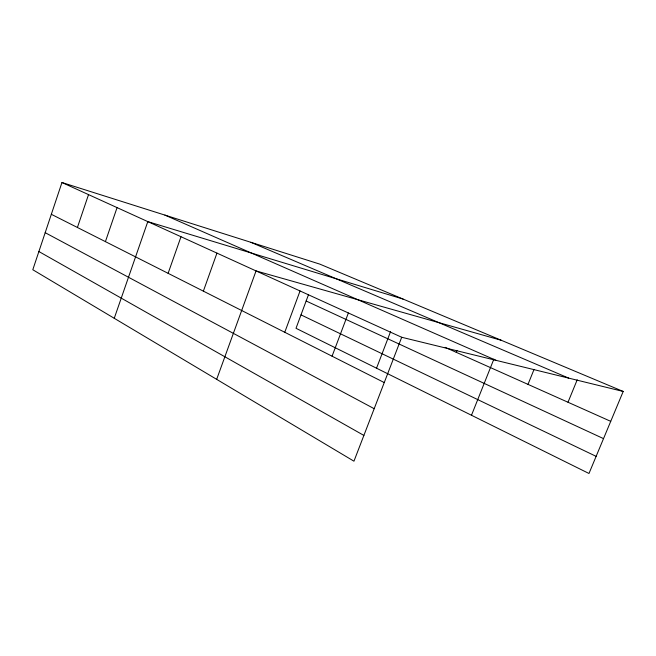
<?xml version="1.0" encoding="UTF-8"?>
<svg xmlns="http://www.w3.org/2000/svg" width="656" height="656" viewBox="0 0 656 656"><rect width="100%" height="100%" fill="white"/><g stroke="black" fill="none" stroke-linecap="round" stroke-linejoin="round"><path stroke-width="0.98" d="M623.2 391.452L319.833 264.13L61.959 182.516L32.8 269.739L353.953 461.193L401.71 337.266L623.2 391.452L588.981 473.484L296.012 328.303L308.492 294.683M77.408 227.484L88.527 194.619M105.411 241.638L117.063 207.616M114.251 318.299L147.797 221.613L403.055 299.062M168.116 273.331L180.99 236.734M203.368 291.149L216.956 253.109M216.669 379.348L256.045 270.92L501.356 340.316M284.761 332.289L300.046 290.961M332.067 356.2L348.377 312.969M376.528 368.205L390.607 331.51M456.232 352.297L456.978 350.402M471.492 415.264L493.861 359.135M527.998 384.375L534.058 369.385M567.998 402.243L577.206 379.816M250.854 242.302L568.678 378.11M164.894 215.094L496.116 360.365M445.153 347.352L610.728 421.341M61.959 182.516L401.71 337.266M306.147 300.997L603.52 438.626M300.997 314.88L596.124 456.355M51.332 214.299L384.252 382.571M45.19 232.683L374.182 408.696M38.884 251.535L363.883 435.428"/></g></svg>
